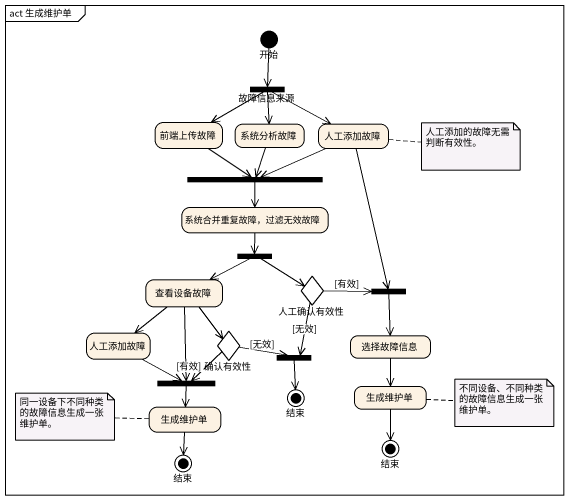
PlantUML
@startuml
mainframe act 生成维护单
hide empty description
state 开始 <<start>>
state 故障信息来源 <<fork>>
state 前端上传故障
state 系统分析故障
state 人工添加故障
state fork1 <<join>>
state "系统合并重复故障，过滤无效故障" as 系统合并重复故障_过滤无效故障
state fork2 <<fork>>
state 查看设备故障
state 人工确认有效性 <<choice>>
state fork3 <<join>>
state "人工添加故障" as 人工添加故障_2
state 确认有效性 <<choice>>
state 选择故障信息
state fork4 <<join>>
state 生成维护单
state fork5 <<join>>
state 结束 <<end>>
state "生成维护单" as 生成维护单_2
state "结束" as 结束_2 <<end>>
state "结束" as 结束_3 <<end>>
开始 --> 故障信息来源
故障信息来源 -left-> 前端上传故障
故障信息来源 --> 系统分析故障
故障信息来源 -right-> 人工添加故障
前端上传故障 --> fork1
系统分析故障 --> fork1
人工添加故障 -left-> fork1
人工添加故障 --> fork3
fork1 --> 系统合并重复故障_过滤无效故障
系统合并重复故障_过滤无效故障 --> fork2
fork2 -left-> 查看设备故障
fork2 -right-> 人工确认有效性
查看设备故障 --> 人工添加故障_2
查看设备故障 --> 确认有效性
查看设备故障 --> fork5
人工确认有效性 -right-> fork3 : [有效]
人工确认有效性 --> fork4 : [无效]
fork3 --> 选择故障信息
人工添加故障_2 -right-> fork5
确认有效性 -right-> fork4 : [无效]
确认有效性 --> fork5 : [有效]
选择故障信息 --> 生成维护单_2
fork4 --> 结束
生成维护单 --> 结束_3
fork5 --> 生成维护单
生成维护单_2 --> 结束_2
note right of 人工添加故障 : 人工添加的故障无需判断有效性。
note left of 生成维护单 : 同一设备下不同种类的故障信息生成一张维护单。
note right of 生成维护单_2 : 不同设备、不同种类的故障信息生成一张维护单。
@enduml
